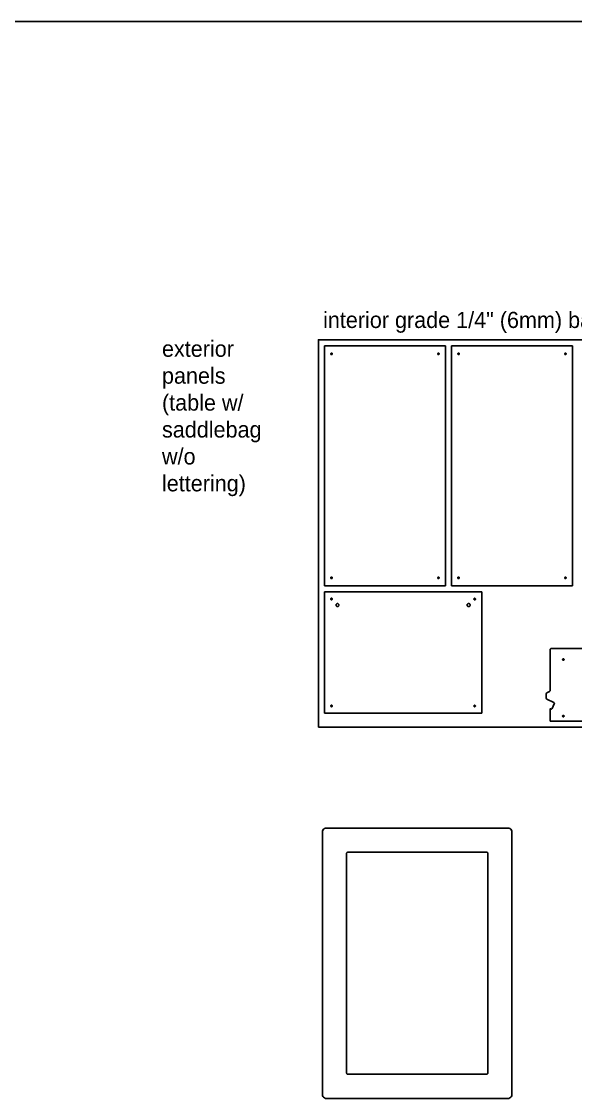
# Model space of a CAD drawing. Header units: inches. Extents: x -747 to 373, y -841 to -415.
# Drawn here: x -183 to -114.3, y -660.3 to -526.9 of the extents above; entities that cross this region are included whole.
import ezdxf

# ---------------------------------------------------------------- set-up
doc = ezdxf.new("R2010")
doc.units = ezdxf.units.IN
doc.header["$MEASUREMENT"] = 0
for name, color, linetype in [('T_ANNO', 6, 'Continuous'), ('T_CUT_HOLE_3_16_INCH', 2, 'Continuous'), ('T_CUT_HOLE_3_8_INCH', 4, 'Continuous'), ('T_CUT_THRU', 7, 'Continuous')]:
    doc.layers.add(name, color=color, linetype=linetype)

msp = doc.modelspace()

# ---------------------------------------------------------------- linework, layer by layer
at = {"layer": 'T_ANNO'}
msp.add_line((-666.26, -526.89), (372.7, -526.89), dxfattribs=at)
msp.add_lwpolyline([(-146.17, -614.31), (-50.17, -614.31), (-50.17, -566.31), (-146.17, -566.31)], close=True, dxfattribs=at)
at = {"layer": 'T_CUT_HOLE_3_16_INCH'}
for p, q in [((-144.64, -568.05), (-144.63, -568.02)), ((-144.64, -568.07), (-144.64, -568.05)), ((-144.63, -568.09), (-144.64, -568.07)), ((-144.63, -568.02), (-144.62, -568)), ((-144.62, -568.12), (-144.63, -568.09)), ((-144.62, -568), (-144.6, -567.99)), ((-144.61, -568.13), (-144.62, -568.12)), ((-144.59, -568.15), (-144.61, -568.13)), ((-144.6, -567.99), (-144.58, -567.97)), ((-144.56, -568.16), (-144.59, -568.15)), ((-144.58, -567.97), (-144.55, -567.97)), ((-144.54, -568.16), (-144.56, -568.16)), ((-144.55, -567.97), (-144.53, -567.97)), ((-144.52, -568.15), (-144.54, -568.16)), ((-144.53, -567.97), (-144.51, -567.98)), ((-144.49, -568.14), (-144.52, -568.15)), ((-144.51, -567.98), (-144.48, -567.99)), ((-144.48, -568.13), (-144.49, -568.14)), ((-144.48, -567.99), (-144.47, -568.01)), ((-144.46, -568.1), (-144.48, -568.13)), ((-144.47, -568.01), (-144.46, -568.03)), ((-144.46, -568.03), (-144.45, -568.06)), ((-144.45, -568.08), (-144.46, -568.1)), ((-144.45, -568.06), (-144.45, -568.08)), ((-131.39, -568.05), (-131.38, -568.02)), ((-131.39, -568.05), (-131.38, -568.02)), ((-131.39, -568.07), (-131.39, -568.05)), ((-131.39, -568.07), (-131.39, -568.05)), ((-131.38, -568.09), (-131.39, -568.07)), ((-131.38, -568.09), (-131.39, -568.07)), ((-131.38, -568.02), (-131.37, -568)), ((-131.38, -568.02), (-131.37, -568)), ((-131.37, -568.12), (-131.38, -568.09)), ((-131.37, -568.12), (-131.38, -568.09)), ((-131.37, -568), (-131.35, -567.99)), ((-131.37, -568), (-131.35, -567.99)), ((-131.36, -568.13), (-131.37, -568.12)), ((-131.36, -568.13), (-131.37, -568.12)), ((-131.34, -568.15), (-131.36, -568.13)), ((-131.34, -568.15), (-131.36, -568.13)), ((-131.35, -567.99), (-131.33, -567.97)), ((-131.35, -567.99), (-131.33, -567.97)), ((-131.31, -568.16), (-131.34, -568.15)), ((-131.31, -568.16), (-131.34, -568.15)), ((-131.33, -567.97), (-131.3, -567.97)), ((-131.33, -567.97), (-131.3, -567.97)), ((-131.29, -568.16), (-131.31, -568.16)), ((-131.29, -568.16), (-131.31, -568.16)), ((-131.3, -567.97), (-131.28, -567.97)), ((-131.3, -567.97), (-131.28, -567.97)), ((-131.27, -568.15), (-131.29, -568.16)), ((-131.27, -568.15), (-131.29, -568.16)), ((-131.28, -567.97), (-131.26, -567.98)), ((-131.28, -567.97), (-131.26, -567.98)), ((-131.24, -568.14), (-131.27, -568.15)), ((-131.24, -568.14), (-131.27, -568.15)), ((-131.26, -567.98), (-131.23, -567.99)), ((-131.26, -567.98), (-131.23, -567.99)), ((-131.23, -568.13), (-131.24, -568.14)), ((-131.23, -568.13), (-131.24, -568.14)), ((-131.23, -567.99), (-131.22, -568.01)), ((-131.23, -567.99), (-131.22, -568.01)), ((-131.21, -568.1), (-131.23, -568.13)), ((-131.21, -568.1), (-131.23, -568.13)), ((-131.22, -568.01), (-131.21, -568.03)), ((-131.22, -568.01), (-131.21, -568.03)), ((-131.21, -568.03), (-131.2, -568.06)), ((-131.21, -568.03), (-131.2, -568.06)), ((-131.2, -568.08), (-131.21, -568.1)), ((-131.2, -568.08), (-131.21, -568.1)), ((-131.2, -568.06), (-131.2, -568.08)), ((-131.2, -568.06), (-131.2, -568.08)), ((-128.89, -568.05), (-128.88, -568.02)), ((-128.89, -568.07), (-128.89, -568.05)), ((-128.88, -568.09), (-128.89, -568.07)), ((-128.88, -568.02), (-128.87, -568)), ((-128.87, -568.12), (-128.88, -568.09)), ((-128.87, -568), (-128.85, -567.99)), ((-128.86, -568.13), (-128.87, -568.12)), ((-128.84, -568.15), (-128.86, -568.13)), ((-128.85, -567.99), (-128.83, -567.97)), ((-128.81, -568.16), (-128.84, -568.15)), ((-128.83, -567.97), (-128.8, -567.97)), ((-128.79, -568.16), (-128.81, -568.16)), ((-128.8, -567.97), (-128.78, -567.97)), ((-128.77, -568.15), (-128.79, -568.16)), ((-128.78, -567.97), (-128.76, -567.98)), ((-128.74, -568.14), (-128.77, -568.15)), ((-128.76, -567.98), (-128.73, -567.99)), ((-128.73, -568.13), (-128.74, -568.14)), ((-128.73, -567.99), (-128.72, -568.01)), ((-128.71, -568.1), (-128.73, -568.13)), ((-128.72, -568.01), (-128.71, -568.03)), ((-128.71, -568.03), (-128.7, -568.06)), ((-128.7, -568.08), (-128.71, -568.1)), ((-128.7, -568.06), (-128.7, -568.08)), ((-115.64, -568.05), (-115.63, -568.02)), ((-115.64, -568.05), (-115.63, -568.02)), ((-115.64, -568.07), (-115.64, -568.05)), ((-115.64, -568.07), (-115.64, -568.05)), ((-115.63, -568.09), (-115.64, -568.07)), ((-115.63, -568.09), (-115.64, -568.07)), ((-115.63, -568.02), (-115.62, -568)), ((-115.63, -568.02), (-115.62, -568)), ((-115.62, -568.12), (-115.63, -568.09)), ((-115.62, -568.12), (-115.63, -568.09)), ((-115.62, -568), (-115.6, -567.99)), ((-115.62, -568), (-115.6, -567.99)), ((-115.61, -568.13), (-115.62, -568.12)), ((-115.61, -568.13), (-115.62, -568.12)), ((-115.59, -568.15), (-115.61, -568.13)), ((-115.59, -568.15), (-115.61, -568.13)), ((-115.6, -567.99), (-115.58, -567.97)), ((-115.6, -567.99), (-115.58, -567.97)), ((-115.56, -568.16), (-115.59, -568.15)), ((-115.56, -568.16), (-115.59, -568.15)), ((-115.58, -567.97), (-115.55, -567.97)), ((-115.58, -567.97), (-115.55, -567.97)), ((-115.54, -568.16), (-115.56, -568.16)), ((-115.54, -568.16), (-115.56, -568.16)), ((-115.55, -567.97), (-115.53, -567.97)), ((-115.55, -567.97), (-115.53, -567.97)), ((-115.52, -568.15), (-115.54, -568.16)), ((-115.52, -568.15), (-115.54, -568.16)), ((-115.53, -567.97), (-115.51, -567.98)), ((-115.53, -567.97), (-115.51, -567.98)), ((-115.49, -568.14), (-115.52, -568.15)), ((-115.49, -568.14), (-115.52, -568.15)), ((-115.51, -567.98), (-115.48, -567.99)), ((-115.51, -567.98), (-115.48, -567.99)), ((-115.48, -568.13), (-115.49, -568.14)), ((-115.48, -568.13), (-115.49, -568.14)), ((-115.48, -567.99), (-115.47, -568.01)), ((-115.48, -567.99), (-115.47, -568.01)), ((-115.46, -568.1), (-115.48, -568.13)), ((-115.46, -568.1), (-115.48, -568.13)), ((-115.47, -568.01), (-115.46, -568.03)), ((-115.47, -568.01), (-115.46, -568.03)), ((-115.46, -568.03), (-115.45, -568.06)), ((-115.46, -568.03), (-115.45, -568.06)), ((-115.45, -568.08), (-115.46, -568.1)), ((-115.45, -568.08), (-115.46, -568.1)), ((-115.45, -568.06), (-115.45, -568.08)), ((-115.45, -568.06), (-115.45, -568.08)), ((-144.64, -595.8), (-144.63, -595.77)), ((-144.64, -595.81), (-144.63, -595.78)), ((-144.64, -595.82), (-144.64, -595.8)), ((-144.64, -595.83), (-144.64, -595.81)), ((-144.63, -595.84), (-144.64, -595.82)), ((-144.63, -595.85), (-144.64, -595.83)), ((-144.63, -595.77), (-144.62, -595.75)), ((-144.63, -595.78), (-144.62, -595.76)), ((-144.62, -595.87), (-144.63, -595.84)), ((-144.62, -595.88), (-144.63, -595.85)), ((-144.62, -595.76), (-144.61, -595.74)), ((-144.62, -595.75), (-144.6, -595.74)), ((-144.61, -595.88), (-144.62, -595.87)), ((-144.6, -595.89), (-144.62, -595.88)), ((-144.61, -595.74), (-144.59, -595.73)), ((-144.59, -595.9), (-144.61, -595.88)), ((-144.6, -595.74), (-144.58, -595.72)), ((-144.58, -595.9), (-144.6, -595.89)), ((-144.59, -595.73), (-144.56, -595.72)), ((-144.56, -595.91), (-144.59, -595.9)), ((-144.58, -595.72), (-144.55, -595.72)), ((-144.55, -595.91), (-144.58, -595.9)), ((-144.56, -595.72), (-144.54, -595.72)), ((-144.54, -595.91), (-144.56, -595.91)), ((-144.55, -595.72), (-144.53, -595.72)), ((-144.53, -595.9), (-144.55, -595.91)), ((-144.54, -595.72), (-144.52, -595.73)), ((-144.52, -595.9), (-144.54, -595.91)), ((-144.53, -595.72), (-144.51, -595.73)), ((-144.5, -595.9), (-144.53, -595.9)), ((-144.52, -595.73), (-144.5, -595.74)), ((-144.49, -595.89), (-144.52, -595.9)), ((-144.51, -595.73), (-144.48, -595.74)), ((-144.5, -595.74), (-144.48, -595.75)), ((-144.48, -595.88), (-144.5, -595.9)), ((-144.48, -595.88), (-144.49, -595.89)), ((-144.48, -595.74), (-144.47, -595.76)), ((-144.48, -595.75), (-144.46, -595.77)), ((-144.46, -595.85), (-144.48, -595.88)), ((-144.47, -595.86), (-144.48, -595.88)), ((-144.47, -595.76), (-144.46, -595.78)), ((-144.46, -595.84), (-144.47, -595.86)), ((-144.46, -595.77), (-144.46, -595.79)), ((-144.46, -595.78), (-144.45, -595.81)), ((-144.46, -595.79), (-144.45, -595.82)), ((-144.45, -595.82), (-144.46, -595.84)), ((-144.45, -595.83), (-144.46, -595.85)), ((-144.45, -595.81), (-144.45, -595.83)), ((-131.39, -595.8), (-131.38, -595.77)), ((-131.39, -595.82), (-131.39, -595.8)), ((-131.38, -595.84), (-131.39, -595.82)), ((-131.38, -595.77), (-131.37, -595.75)), ((-131.37, -595.87), (-131.38, -595.84)), ((-131.37, -595.75), (-131.35, -595.74)), ((-131.36, -595.88), (-131.37, -595.87)), ((-131.34, -595.9), (-131.36, -595.88)), ((-131.35, -595.74), (-131.33, -595.72)), ((-131.31, -595.91), (-131.34, -595.9)), ((-131.33, -595.72), (-131.3, -595.72)), ((-131.29, -595.91), (-131.31, -595.91)), ((-131.3, -595.72), (-131.28, -595.72)), ((-131.27, -595.9), (-131.29, -595.91)), ((-131.28, -595.72), (-131.26, -595.73)), ((-131.24, -595.89), (-131.27, -595.9)), ((-131.26, -595.73), (-131.23, -595.74)), ((-131.23, -595.88), (-131.24, -595.89)), ((-131.23, -595.74), (-131.22, -595.76)), ((-131.21, -595.85), (-131.23, -595.88)), ((-131.22, -595.76), (-131.21, -595.78)), ((-131.21, -595.78), (-131.2, -595.81)), ((-131.2, -595.83), (-131.21, -595.85)), ((-131.2, -595.81), (-131.2, -595.83)), ((-128.89, -595.8), (-128.88, -595.77)), ((-128.89, -595.81), (-128.88, -595.78)), ((-128.89, -595.82), (-128.89, -595.8)), ((-128.89, -595.83), (-128.89, -595.81)), ((-128.88, -595.84), (-128.89, -595.82)), ((-128.88, -595.85), (-128.89, -595.83)), ((-128.88, -595.77), (-128.87, -595.75)), ((-128.88, -595.78), (-128.87, -595.76)), ((-128.87, -595.87), (-128.88, -595.84)), ((-128.87, -595.88), (-128.88, -595.85)), ((-128.87, -595.76), (-128.86, -595.74)), ((-128.87, -595.75), (-128.85, -595.74)), ((-128.86, -595.88), (-128.87, -595.87)), ((-128.85, -595.89), (-128.87, -595.88)), ((-128.86, -595.74), (-128.84, -595.73)), ((-128.84, -595.9), (-128.86, -595.88)), ((-128.85, -595.74), (-128.83, -595.72)), ((-128.83, -595.9), (-128.85, -595.89)), ((-128.84, -595.73), (-128.81, -595.72)), ((-128.81, -595.91), (-128.84, -595.9)), ((-128.83, -595.72), (-128.8, -595.72)), ((-128.8, -595.91), (-128.83, -595.9)), ((-128.81, -595.72), (-128.79, -595.72)), ((-128.79, -595.91), (-128.81, -595.91)), ((-128.8, -595.72), (-128.78, -595.72)), ((-128.78, -595.9), (-128.8, -595.91)), ((-128.79, -595.72), (-128.77, -595.73)), ((-128.77, -595.9), (-128.79, -595.91)), ((-128.78, -595.72), (-128.76, -595.73)), ((-128.75, -595.9), (-128.78, -595.9)), ((-128.77, -595.73), (-128.75, -595.74)), ((-128.74, -595.89), (-128.77, -595.9)), ((-128.76, -595.73), (-128.73, -595.74)), ((-128.75, -595.74), (-128.73, -595.75)), ((-128.73, -595.88), (-128.75, -595.9)), ((-128.73, -595.88), (-128.74, -595.89)), ((-128.73, -595.74), (-128.72, -595.76)), ((-128.73, -595.75), (-128.71, -595.77)), ((-128.71, -595.85), (-128.73, -595.88)), ((-128.72, -595.86), (-128.73, -595.88)), ((-128.72, -595.76), (-128.71, -595.78)), ((-128.71, -595.84), (-128.72, -595.86)), ((-128.71, -595.77), (-128.71, -595.79)), ((-128.71, -595.78), (-128.7, -595.81)), ((-128.71, -595.79), (-128.7, -595.82)), ((-128.7, -595.82), (-128.71, -595.84)), ((-128.7, -595.83), (-128.71, -595.85)), ((-128.7, -595.81), (-128.7, -595.83)), ((-115.64, -595.8), (-115.63, -595.77)), ((-115.64, -595.82), (-115.64, -595.8)), ((-115.63, -595.84), (-115.64, -595.82)), ((-115.63, -595.77), (-115.62, -595.75)), ((-115.62, -595.87), (-115.63, -595.84)), ((-115.62, -595.75), (-115.6, -595.74)), ((-115.61, -595.88), (-115.62, -595.87)), ((-115.59, -595.9), (-115.61, -595.88)), ((-115.6, -595.74), (-115.58, -595.72)), ((-115.56, -595.91), (-115.59, -595.9)), ((-115.58, -595.72), (-115.55, -595.72)), ((-115.54, -595.91), (-115.56, -595.91)), ((-115.55, -595.72), (-115.53, -595.72)), ((-115.52, -595.9), (-115.54, -595.91)), ((-115.53, -595.72), (-115.51, -595.73)), ((-115.49, -595.89), (-115.52, -595.9)), ((-115.51, -595.73), (-115.48, -595.74)), ((-115.48, -595.88), (-115.49, -595.89)), ((-115.48, -595.74), (-115.47, -595.76)), ((-115.46, -595.85), (-115.48, -595.88)), ((-115.47, -595.76), (-115.46, -595.78)), ((-115.46, -595.78), (-115.45, -595.81)), ((-115.45, -595.83), (-115.46, -595.85)), ((-115.45, -595.81), (-115.45, -595.83)), ((-144.64, -598.42), (-144.63, -598.4)), ((-144.64, -598.45), (-144.64, -598.42)), ((-144.63, -598.47), (-144.64, -598.45)), ((-144.63, -598.4), (-144.62, -598.38)), ((-144.62, -598.49), (-144.63, -598.47)), ((-144.62, -598.38), (-144.6, -598.36)), ((-144.61, -598.51), (-144.62, -598.49)), ((-144.59, -598.52), (-144.61, -598.51)), ((-144.6, -598.36), (-144.58, -598.35)), ((-144.56, -598.53), (-144.59, -598.52)), ((-144.58, -598.35), (-144.55, -598.34)), ((-144.54, -598.53), (-144.56, -598.53)), ((-144.55, -598.34), (-144.53, -598.35)), ((-144.52, -598.53), (-144.54, -598.53)), ((-144.53, -598.35), (-144.51, -598.35)), ((-144.49, -598.52), (-144.52, -598.53)), ((-144.51, -598.35), (-144.48, -598.37)), ((-144.48, -598.5), (-144.49, -598.52)), ((-144.48, -598.37), (-144.47, -598.39)), ((-144.46, -598.48), (-144.48, -598.5)), ((-144.47, -598.39), (-144.46, -598.41)), ((-144.46, -598.41), (-144.45, -598.43)), ((-144.45, -598.46), (-144.46, -598.48)), ((-144.45, -598.43), (-144.45, -598.46)), ((-126.89, -598.42), (-126.88, -598.4)), ((-126.89, -598.45), (-126.89, -598.42)), ((-126.88, -598.47), (-126.89, -598.45)), ((-126.88, -598.4), (-126.87, -598.38)), ((-126.87, -598.49), (-126.88, -598.47)), ((-126.87, -598.38), (-126.85, -598.36)), ((-126.86, -598.51), (-126.87, -598.49)), ((-126.84, -598.52), (-126.86, -598.51)), ((-126.85, -598.36), (-126.83, -598.35)), ((-126.81, -598.53), (-126.84, -598.52)), ((-126.83, -598.35), (-126.8, -598.34)), ((-126.79, -598.53), (-126.81, -598.53)), ((-126.8, -598.34), (-126.78, -598.35)), ((-126.77, -598.53), (-126.79, -598.53)), ((-126.78, -598.35), (-126.76, -598.35)), ((-126.74, -598.52), (-126.77, -598.53)), ((-126.76, -598.35), (-126.73, -598.37)), ((-126.73, -598.5), (-126.74, -598.52)), ((-126.73, -598.37), (-126.72, -598.39)), ((-126.71, -598.48), (-126.73, -598.5)), ((-126.72, -598.39), (-126.71, -598.41)), ((-126.71, -598.41), (-126.7, -598.43)), ((-126.7, -598.46), (-126.71, -598.48)), ((-126.7, -598.43), (-126.7, -598.46)), ((-144.64, -611.67), (-144.63, -611.65)), ((-144.64, -611.7), (-144.64, -611.67)), ((-144.63, -611.72), (-144.64, -611.7)), ((-144.63, -611.65), (-144.62, -611.63)), ((-144.62, -611.74), (-144.63, -611.72)), ((-144.62, -611.63), (-144.6, -611.61)), ((-144.61, -611.76), (-144.62, -611.74)), ((-144.59, -611.77), (-144.61, -611.76)), ((-144.6, -611.61), (-144.58, -611.6)), ((-144.56, -611.78), (-144.59, -611.77)), ((-144.58, -611.6), (-144.55, -611.59)), ((-144.54, -611.78), (-144.56, -611.78)), ((-144.55, -611.59), (-144.53, -611.6)), ((-144.52, -611.78), (-144.54, -611.78)), ((-144.53, -611.6), (-144.51, -611.6)), ((-144.49, -611.77), (-144.52, -611.78)), ((-144.51, -611.6), (-144.48, -611.62)), ((-144.48, -611.75), (-144.49, -611.77)), ((-144.48, -611.62), (-144.47, -611.64)), ((-144.46, -611.73), (-144.48, -611.75)), ((-144.47, -611.64), (-144.46, -611.66)), ((-144.46, -611.66), (-144.45, -611.68)), ((-144.45, -611.71), (-144.46, -611.73)), ((-144.45, -611.68), (-144.45, -611.71)), ((-126.89, -611.67), (-126.88, -611.65)), ((-126.89, -611.7), (-126.89, -611.67)), ((-126.88, -611.72), (-126.89, -611.7)), ((-126.88, -611.65), (-126.87, -611.63)), ((-126.87, -611.74), (-126.88, -611.72)), ((-126.87, -611.63), (-126.85, -611.61)), ((-126.86, -611.76), (-126.87, -611.74)), ((-126.84, -611.77), (-126.86, -611.76)), ((-126.85, -611.61), (-126.83, -611.6)), ((-126.81, -611.78), (-126.84, -611.77)), ((-126.83, -611.6), (-126.8, -611.59)), ((-126.79, -611.78), (-126.81, -611.78)), ((-126.8, -611.59), (-126.78, -611.6)), ((-126.77, -611.78), (-126.79, -611.78)), ((-126.78, -611.6), (-126.76, -611.6)), ((-126.74, -611.77), (-126.77, -611.78)), ((-126.76, -611.6), (-126.73, -611.62)), ((-126.73, -611.75), (-126.74, -611.77)), ((-126.73, -611.62), (-126.72, -611.64)), ((-126.71, -611.73), (-126.73, -611.75)), ((-126.72, -611.64), (-126.71, -611.66)), ((-126.71, -611.66), (-126.7, -611.68)), ((-126.7, -611.71), (-126.71, -611.73)), ((-126.7, -611.68), (-126.7, -611.71))]:
    msp.add_line(p, q, dxfattribs=at)
for points in [[(-115.72, -605.89), (-115.71, -605.91), (-115.71, -605.93), (-115.71, -605.96), (-115.72, -605.98), (-115.73, -606), (-115.75, -606.02), (-115.77, -606.03), (-115.79, -606.03), (-115.82, -606.03), (-115.84, -606.02), (-115.86, -606.01), (-115.88, -605.99), (-115.89, -605.97), (-115.89, -605.95), (-115.89, -605.92), (-115.88, -605.9), (-115.87, -605.88), (-115.85, -605.86), (-115.83, -605.85), (-115.81, -605.84), (-115.78, -605.85), (-115.76, -605.85), (-115.74, -605.87)], [(-115.75, -612.86), (-115.73, -612.87), (-115.72, -612.89), (-115.71, -612.91), (-115.71, -612.94), (-115.71, -612.96), (-115.72, -612.99), (-115.73, -613), (-115.75, -613.02), (-115.78, -613.03), (-115.8, -613.03), (-115.82, -613.03), (-115.85, -613.02), (-115.87, -613), (-115.88, -612.99), (-115.89, -612.96), (-115.89, -612.94), (-115.89, -612.91), (-115.88, -612.89), (-115.87, -612.87), (-115.85, -612.86), (-115.82, -612.85), (-115.8, -612.84), (-115.78, -612.85)]]:
    msp.add_lwpolyline(points, close=True, dxfattribs=at)
at = {"layer": 'T_CUT_HOLE_3_8_INCH'}
for p, q in [((-143.96, -599.09), (-143.93, -599.06)), ((-143.93, -599.06), (-143.89, -599.03)), ((-143.89, -599.03), (-143.84, -599.01)), ((-143.84, -599.01), (-143.8, -599)), ((-143.8, -599), (-143.75, -599.01)), ((-143.75, -599.01), (-143.7, -599.03)), ((-143.7, -599.03), (-143.66, -599.06)), ((-143.66, -599.06), (-143.63, -599.1)), ((-127.71, -599.09), (-127.68, -599.06)), ((-127.68, -599.06), (-127.64, -599.03)), ((-127.64, -599.03), (-127.59, -599.01)), ((-127.59, -599.01), (-127.55, -599)), ((-127.55, -599), (-127.5, -599.01)), ((-127.5, -599.01), (-127.45, -599.03)), ((-127.45, -599.03), (-127.41, -599.06)), ((-127.41, -599.06), (-127.38, -599.09)), ((-143.98, -599.14), (-143.96, -599.09)), ((-143.98, -599.19), (-143.98, -599.14)), ((-143.98, -599.24), (-143.98, -599.19)), ((-143.96, -599.28), (-143.98, -599.24)), ((-143.93, -599.32), (-143.96, -599.28)), ((-143.89, -599.35), (-143.93, -599.32)), ((-143.85, -599.37), (-143.89, -599.35)), ((-143.8, -599.38), (-143.85, -599.37)), ((-143.75, -599.37), (-143.8, -599.38)), ((-143.7, -599.35), (-143.75, -599.37)), ((-143.66, -599.32), (-143.7, -599.35)), ((-143.63, -599.28), (-143.66, -599.32)), ((-143.63, -599.1), (-143.62, -599.14)), ((-143.62, -599.24), (-143.63, -599.28)), ((-143.62, -599.14), (-143.61, -599.19)), ((-143.61, -599.19), (-143.62, -599.24)), ((-127.73, -599.14), (-127.71, -599.09)), ((-127.73, -599.19), (-127.73, -599.14)), ((-127.73, -599.24), (-127.73, -599.19)), ((-127.71, -599.28), (-127.73, -599.24)), ((-127.68, -599.32), (-127.71, -599.28)), ((-127.64, -599.35), (-127.68, -599.32)), ((-127.59, -599.37), (-127.64, -599.35)), ((-127.55, -599.38), (-127.59, -599.37)), ((-127.5, -599.37), (-127.55, -599.38)), ((-127.45, -599.35), (-127.5, -599.37)), ((-127.41, -599.32), (-127.45, -599.35)), ((-127.38, -599.28), (-127.41, -599.32)), ((-127.38, -599.09), (-127.37, -599.14)), ((-127.37, -599.24), (-127.38, -599.28)), ((-127.37, -599.14), (-127.36, -599.19)), ((-127.36, -599.19), (-127.37, -599.24))]:
    msp.add_line(p, q, dxfattribs=at)
at = {"layer": 'T_CUT_THRU'}
for p, q in [((-145.42, -567.06), (-145.42, -596.81)), ((-130.42, -567.06), (-145.42, -567.06)), ((-130.42, -596.81), (-130.42, -567.06)), ((-129.67, -567.06), (-129.67, -596.81)), ((-114.67, -567.06), (-129.67, -567.06)), ((-114.67, -596.81), (-114.67, -567.06)), ((-145.42, -596.81), (-130.42, -596.81)), ((-145.42, -612.56), (-145.42, -597.56)), ((-145.42, -597.56), (-125.92, -597.56)), ((-129.67, -596.81), (-114.67, -596.81)), ((-125.92, -597.56), (-125.92, -612.56)), ((-145.42, -612.56), (-125.92, -612.56))]:
    msp.add_line(p, q, dxfattribs=at)
for points in [[(-117.5, -609.88, 0.290526), (-117.43, -609.76), (-117.43, -604.69, -0.414214), (-117.3, -604.56), (-110.7, -604.56, -0.110406), (-110.64, -604.58), (-94.41, -612.21, -0.290522), (-94.34, -612.33), (-94.34, -613.56), (-117.43, -613.56), (-117.43, -612.03), (-117.35, -612.06, 0.414214), (-117.19, -612), (-116.92, -611.44, 0.414214), (-116.98, -611.27), (-117.85, -610.86, -0.290522), (-117.93, -610.75), (-117.93, -610.16, -0.290526), (-117.85, -610.04)], [(-125.3, -657.31), (-142.55, -657.31, -0.414214), (-142.67, -657.19), (-142.67, -629.94, -0.414214), (-142.55, -629.81), (-125.3, -629.81, -0.414214), (-125.17, -629.94), (-125.17, -657.19, -0.414214)]]:
    msp.add_lwpolyline(points, format="xyb", close=True, dxfattribs=at)
msp.add_lwpolyline([(-122.67, -660.31), (-122.54, -660.3), (-122.42, -660.25), (-122.32, -660.17), (-122.24, -660.06), (-122.19, -659.94), (-122.17, -659.81), (-122.17, -657.31), (-122.17, -629.81), (-122.17, -627.31), (-122.19, -627.18), (-122.24, -627.06), (-122.32, -626.96), (-122.42, -626.88), (-122.54, -626.83), (-122.67, -626.81), (-145.17, -626.81), (-145.3, -626.83), (-145.42, -626.88), (-145.52, -626.96), (-145.6, -627.06), (-145.65, -627.18), (-145.67, -627.31), (-145.67, -629.81), (-145.67, -657.31), (-145.67, -659.81), (-145.65, -659.94), (-145.6, -660.06), (-145.52, -660.17), (-145.42, -660.25), (-145.3, -660.3), (-145.17, -660.31)], close=True, dxfattribs=at)

# ---------------------------------------------------------------- texts
at = {"layer": 'T_ANNO', "char_height": 2, "attachment_point": 1}
for s, width, insert in [('\\A1;interior grade 1/4" (6mm) baltic birch (bb) plywood ', 97.9339, (-145.59, -562.86)), ('exterior\\Ppanels\\P(table w/\\Psaddlebag\\Pw/o\\Plettering)', 30.657, (-165.56, -566.43))]:
    msp.add_mtext_dynamic_manual_height_columns(s, width=width, gutter_width=50, heights=[0], dxfattribs=dict(at, insert=insert))

doc.saveas('drawing.dxf')
